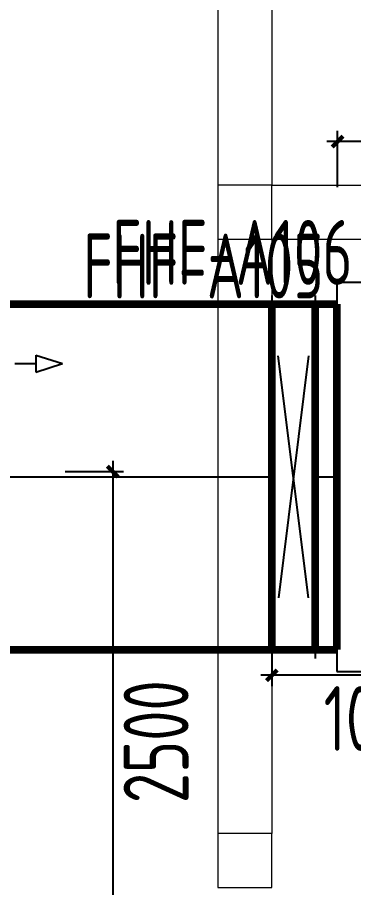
# Model space of a CAD drawing. Extents: x 4 to 13611208, y -605838 to 574722.
# Drawn here: x 13229272 to 13230825, y 195285 to 199311 of the extents above; entities that cross this region are included whole.
import ezdxf

# ---------------------------------------------------------------- set-up
doc = ezdxf.new("R2010")
doc.units = 0
doc.header["$LTSCALE"] = 1000
doc.header["$MEASUREMENT"] = 0
doc.linetypes.add('CENTER2', pattern=[28.575, 19.05, -3.175, 3.175, -3.175])
for name, color, linetype in [('DUCT-K-P中心线', 5, 'CENTER2'), ('DUCT-K-P标注', 7, 'Continuous'), ('DUCT-K-P法兰', 2, 'Continuous'), ('DUCT-K-P管', 191, 'Continuous'), ('DUCT-K-P管端线', 2, 'Continuous'), ('DUCT-K-P阀门', 7, 'Continuous'), ('DUCT-X-P标注', 7, 'Continuous'), ('DUCT-X-P风口', 7, 'Continuous'), ('DUCT-X-S标注', 7, 'Continuous')]:
    doc.layers.add(name, color=color, linetype=linetype)
doc.layers.add('建筑底图', color=8, linetype='Continuous', lineweight=13)
doc.styles.add('67', font='gbenor.shx', dxfattribs={"width": 0.7, "bigfont": 'hztxt.shx'})
doc.styles.add('du', font='gbenor.shx', dxfattribs={"width": 0.8, "bigfont": 'hztxt.shx'})
doc.dimstyles.new('67', dxfattribs={"dimscale": 100, "dimtxt": 3, "dimasz": 0.5, "dimexe": 0.5, "dimexo": 2, "dimgap": 0.5, "dimtad": 2, "dimdec": 0, "dimrnd": 5, "dimzin": 0, "dimdsep": 46, "dimtxsty": 'du', "dimblk": 'ARCHTICK', "dimcen": 0, "dimdle": 0.5, "dimclrd": 256, "dimclre": 256, "dimclrt": 256, "dimazin": 0, "dimtfac": 1, "dimtdec": 0, "dimtix": 1, "dimtmove": 2, "dimatfit": 3, "dimfxl": 100, "dimtolj": 1, "dimtzin": 0, "dimlwd": -1, "dimlwe": -1, "dimarcsym": 0})

# ---------------------------------------------------------------- blocks, each defined once
blk = doc.blocks.new('_FZH')
blk.add_lwpolyline([(-0.5, -0.5), (0.5, -0.5), (0.5, 0.5), (-0.5, 0.5)], close=True)
blk = doc.blocks.new('fextfe')
at = {"layer": 'DUCT-X-P标注', "style": '67', "width": 0.75}
blk.add_attdef('FHF-A201', (1930390.6, -201817.9), '', height=300, dxfattribs=at)
blk = doc.blocks.new('_ArchTick')
at = {"color": 0, "linetype": 'ByBlock', "const_width": 0.4}
blk.add_lwpolyline([(-0.5, -0.5), (0.5, 0.5)], dxfattribs=at)
blk = doc.blocks.new('*D400')
at = {"layer": 'DUCT-K-P标注', "transparency": 16777216}
for p, q in [((13229712.8, 197259.8), (13229712.8, 194659.5)), ((13229492, 197209.8), (13229762.8, 197209.8)), ((13229492, 194709.5), (13229762.8, 194709.5))]:
    blk.add_line(p, q, dxfattribs=at)
at = {"layer": 'DUCT-K-P标注', "transparency": 16777216, "xscale": 50, "yscale": 50, "zscale": 50}
for p, rotation in [((13229712.8, 197209.8), 90), ((13229712.8, 194709.5), 270)]:
    blk.add_blockref('_ArchTick', p, dxfattribs=dict(at, rotation=rotation))
at = {"layer": 'DUCT-K-P标注', "transparency": 16777216, "insert": (13229912.8, 195959.7), "char_height": 300, "attachment_point": 5, "rotation": 90, "style": 'du'}
blk.add_mtext('\\A1;2500', dxfattribs=at)
blk = doc.blocks.new('*D738')
at = {"layer": 'DUCT-X-S标注', "transparency": 16777216}
for p, q in [((13230447.4, 196449.4), (13230447.4, 196217)), ((13231449, 196449.4), (13231449, 196217)), ((13231499, 196267), (13230397.4, 196267))]:
    blk.add_line(p, q, dxfattribs=at)
at = {"layer": 'DUCT-X-S标注', "transparency": 16777216, "xscale": 50, "yscale": 50, "zscale": 50, "rotation": 180}
blk.add_blockref('_ArchTick', (13230447.4, 196267), dxfattribs=at)
at = {"layer": 'DUCT-X-S标注', "transparency": 16777216, "xscale": 50, "yscale": 50, "zscale": 50}
blk.add_blockref('_ArchTick', (13231449, 196267), dxfattribs=at)
at = {"layer": 'DUCT-X-S标注', "transparency": 16777216, "insert": (13230948.2, 196067), "char_height": 300, "attachment_point": 5, "style": 'du'}
blk.add_mtext('\\A1;1000', dxfattribs=at)
blk = doc.blocks.new('*D916')
at = {"layer": 'DUCT-K-P标注', "transparency": 16777216}
for p, q in [((13230751.1, 198525.6), (13230751.1, 198786.5)), ((13232151.4, 198525.6), (13232151.4, 198786.5)), ((13232201.4, 198736.5), (13230701.1, 198736.5))]:
    blk.add_line(p, q, dxfattribs=at)
at = {"layer": 'DUCT-K-P标注', "transparency": 16777216, "xscale": 50, "yscale": 50, "zscale": 50, "rotation": 180}
blk.add_blockref('_ArchTick', (13230751.1, 198736.5), dxfattribs=at)
at = {"layer": 'DUCT-K-P标注', "transparency": 16777216, "xscale": 50, "yscale": 50, "zscale": 50}
blk.add_blockref('_ArchTick', (13232151.4, 198736.5), dxfattribs=at)
at = {"layer": 'DUCT-K-P标注', "transparency": 16777216, "insert": (13231451.3, 198936.5), "char_height": 300, "attachment_point": 5, "style": 'du'}
blk.add_mtext('\\A1;1400', dxfattribs=at)
blk = doc.blocks.new('$风口$00000154')
for p, q in [((150, 300), (150, -300)), ((0, 200), (150, 200)), ((0, 200), (0, -200)), ((0, 196.6), (150, 122.6)), ((0, 105.7), (150, 37)), ((-193.6, 31.5), (-378.4, 0)), ((-193.6, -31.5), (-193.6, 31.5)), ((0, 23.8), (150, -43.5)), ((-193.6, -31.5), (-378.4, 0)), ((-50, 0), (-193.6, 0)), ((0, -58.8), (150, -122.7)), ((0, -145.2), (144.5, -200)), ((0, -200), (150, -200))]:
    blk.add_line(p, q)

msp = doc.modelspace()

# ---------------------------------------------------------------- linework, layer by layer
at = {"layer": 'DUCT-K-P中心线'}
for p, q in [((13228136.6, 197184.8), (13230447.4, 197184.8)), ((13230647.8, 197184.8), (13230747.6, 197184.8))]:
    msp.add_line(p, q, dxfattribs=at)
at = {"layer": 'DUCT-K-P法兰'}
for p, q in [((13230447.5, 198024.8), (13230447.5, 196344.8)), ((13230647.7, 198024.8), (13230647.7, 196344.8)), ((13230747.7, 198024.8), (13230747.7, 196344.8))]:
    msp.add_line(p, q, dxfattribs=at)
at = {"layer": 'DUCT-K-P法兰', "color": 18, "true_color": 0x000000}
for p in [(13230447.4, 197184.8, 4700), (13230447.6, 197184.8, 4700), (13230647.6, 197184.8, 4700), (13230647.8, 197184.8, 4700), (13230747.6, 197184.8, 4700), (13230747.8, 197184.8, 4700)]:
    msp.add_point(p, dxfattribs=at)
at = {"layer": 'DUCT-K-P管', "const_width": 35}
for points in [[(13230447.4, 197984.8), (13228136.6, 197984.8)], [(13230447.4, 196384.8), (13230447.4, 197984.8)], [(13230447.6, 197984.8), (13230647.6, 197984.8)], [(13230747.6, 197984.8), (13230647.8, 197984.8)], [(13230647.8, 197984.8), (13230647.8, 196384.8)], [(13230747.6, 196384.8), (13230747.6, 197984.8)], [(13228136.6, 196384.8), (13230447.4, 196384.8)], [(13230647.6, 196384.8), (13230447.6, 196384.8)], [(13230647.8, 196384.8), (13230747.6, 196384.8)]]:
    msp.add_lwpolyline(points, dxfattribs=at)
at = {"layer": 'DUCT-K-P管端线'}
for p, q in [((13230447.6, 197984.8), (13230447.6, 196384.8)), ((13230647.6, 197984.8), (13230647.6, 196384.8)), ((13230747.8, 197984.8), (13230747.8, 196384.8))]:
    msp.add_line(p, q, dxfattribs=at)
at = {"layer": 'DUCT-K-P阀门'}
for p, q in [((13230747.8, 198084.8), (13230747.8, 196284.8)), ((13232147.8, 198084.8), (13230747.8, 198084.8)), ((13230617.6, 196625), (13230477.5, 197744.7)), ((13230617.6, 197744.8), (13230477.6, 196624.8)), ((13230747.8, 196284.8), (13232147.8, 196284.8))]:
    msp.add_line(p, q, dxfattribs=at)
at = {"layer": '建筑底图', "color": 8}
for p, q in [((13230197.4, 199659.5), (13230197.4, 198534.5)), ((13230447.4, 199659.5), (13230447.4, 198534.5)), ((13230447.4, 198534.5), (13231797.4, 198534.5)), ((13230197.4, 198284.5), (13230197.4, 195534.5)), ((13230447.4, 198284.5), (13231797.4, 198284.5)), ((13230447.4, 198284.5), (13230447.4, 195534.5))]:
    msp.add_line(p, q, dxfattribs=at)

# ---------------------------------------------------------------- block references
at = {"layer": 'DUCT-K-P标注'}
msp.add_blockref('fextfe', (11299185.1, 399828.9), dxfattribs=at).add_auto_attribs({'FHF-A201': 'FHF-A105'})
msp.add_blockref('fextfe', (11299185.1, 399828.9), dxfattribs=at).add_auto_attribs({'FHF-A201': 'FHF-A105'})
at = {"layer": 'DUCT-X-P风口', "xscale": 0.6666666666666667, "yscale": 1.25, "rotation": 180.0000000000309}
msp.add_blockref('$风口$00000154', (13229227.4, 197709.5, 3610), dxfattribs=at)
at = {"layer": '建筑底图', "color": 8, "xscale": 250, "yscale": 250, "zscale": 250}
for p in [(13230322.4, 198409.5), (13230322.4, 195409.5)]:
    msp.add_blockref('_FZH', p, dxfattribs=at)

# ---------------------------------------------------------------- texts
at = {"layer": 'DUCT-K-P标注', "style": '67', "width": 0.75}
msp.add_text('FHF-A106', height=300, dxfattribs=at).set_placement((13229709.8, 198074, 952))

# ---------------------------------------------------------------- dimensions: what is measured, and where the dimension line sits
at = {"layer": 'DUCT-K-P标注'}
dim = msp.add_linear_dim(base=(13230751.1, 198736.5), p1=(13232151.4, 198325.6, 4700), p2=(13230751.1, 198325.6, 4700), dimstyle='67', dxfattribs=at)
dim.commit()
dim.dimension.update_dxf_attribs({"geometry": '*D916', "text_midpoint": (13231451.3, 198936.5)})
dim = msp.add_linear_dim(base=(13229712.8, 194709.5), p1=(13229292, 197209.8, 4700), p2=(13229292, 194709.5), angle=90, dimstyle='67', dxfattribs=at)
dim.commit()
dim.dimension.update_dxf_attribs({"geometry": '*D400', "text_midpoint": (13229912.8, 195959.7)})
at = {"layer": 'DUCT-X-S标注'}
dim = msp.add_linear_dim(base=(13230447.4, 196267), p1=(13231449, 196649.4, 3500), p2=(13230447.4, 196649.4), dimstyle='67', dxfattribs=at)
dim.commit()
dim.dimension.update_dxf_attribs({"geometry": '*D738', "text_midpoint": (13230948.2, 196067)})

doc.saveas('drawing.dxf')
